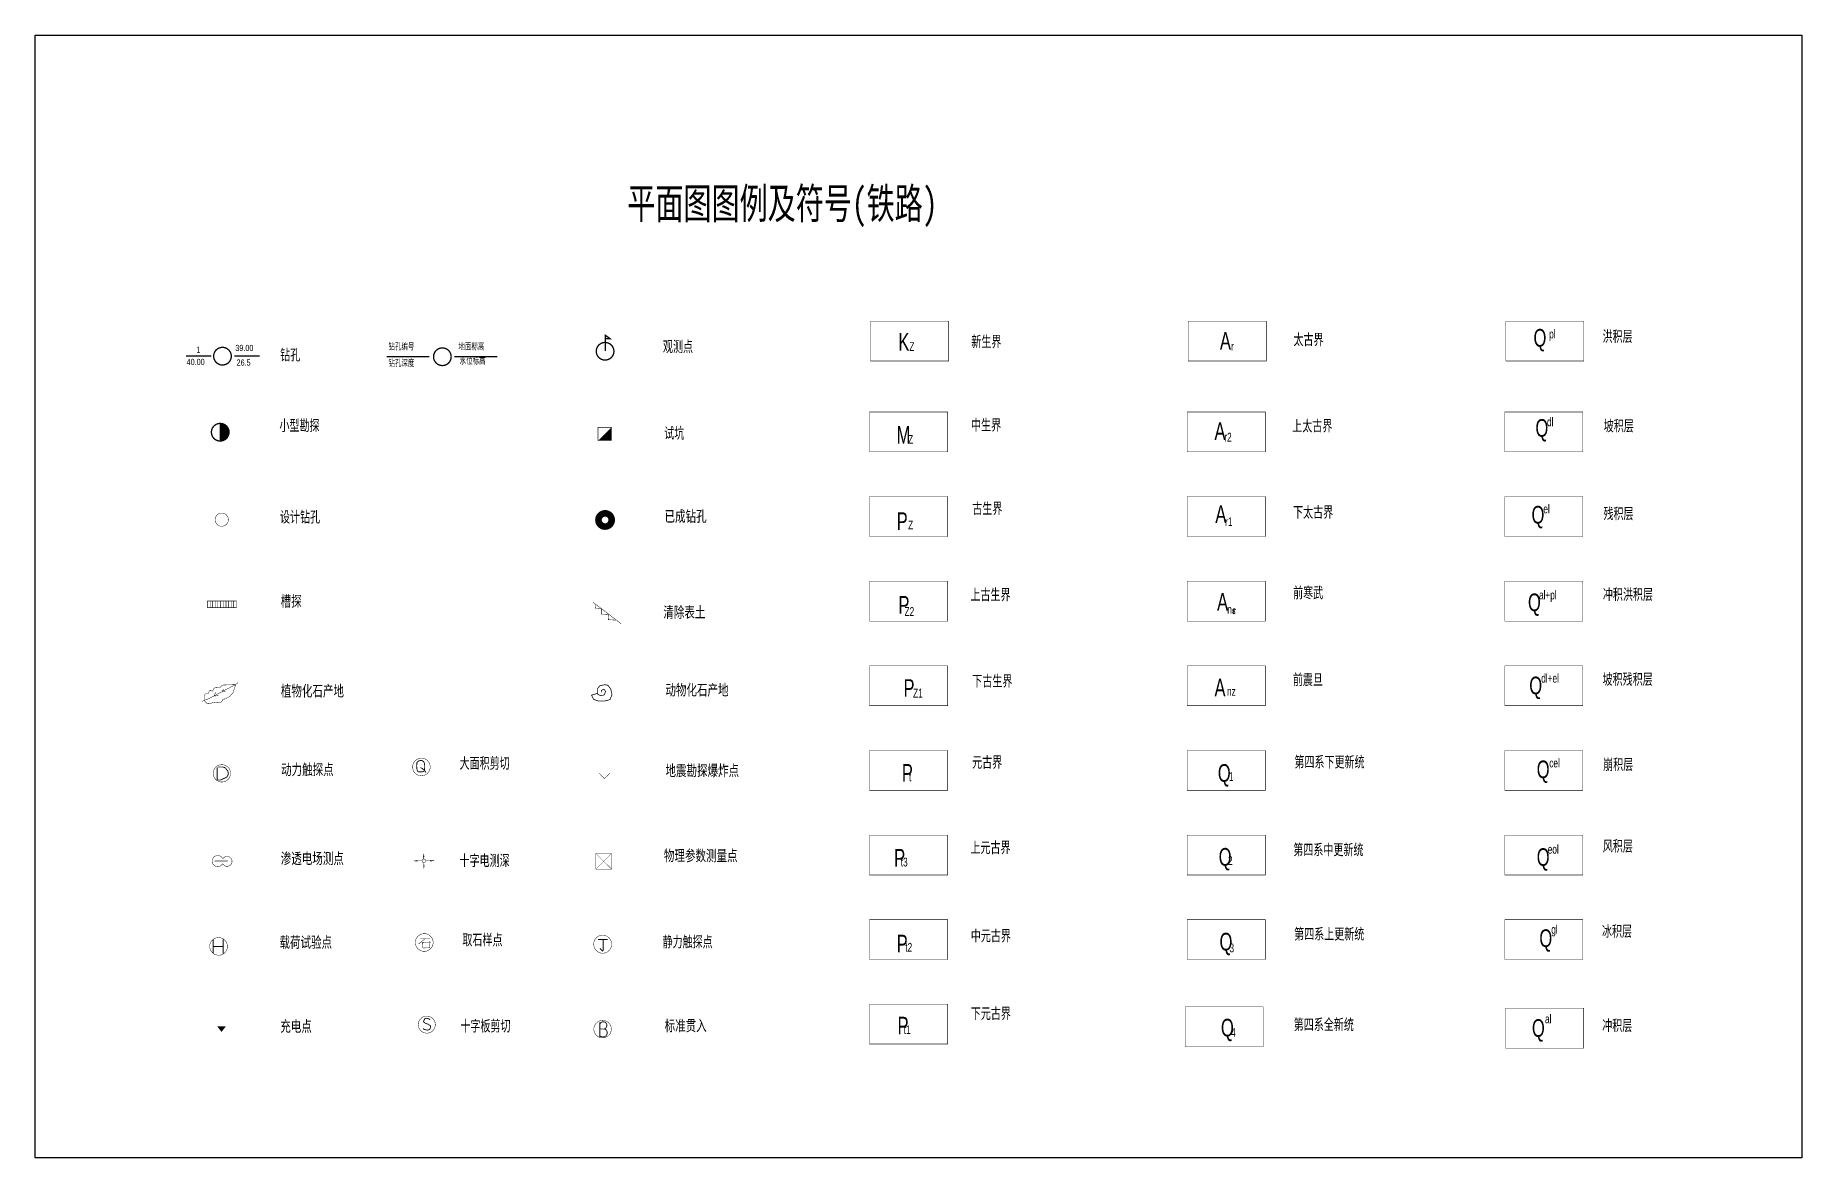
# Model space of a CAD drawing. Extents: x 0 to 0.401, y 0 to 0.255.
import ezdxf

# ---------------------------------------------------------------- set-up
doc = ezdxf.new("R2010")
doc.units = 0
doc.header["$MEASUREMENT"] = 0
doc.layers.get('0').update_dxf_attribs({"linetype": 'CONTINUOUS'})
doc.styles.add('LZ_FONTS_FS', font='hxm.ttf', dxfattribs={"width": 0.7})

msp = doc.modelspace()

# ---------------------------------------------------------------- linework, layer by layer
for p, q in [((0.03419, 0.18192), (0.03986, 0.18192)), ((0.04522, 0.18192), (0.05089, 0.18192)), ((0.07975, 0.18179), (0.08938, 0.18179)), ((0.09514, 0.18179), (0.10477, 0.18179))]:
    msp.add_line(p, q)
msp.add_lwpolyline([(0, 0.25464), (0.40076, 0.25464), (0.40076, 0), (0, 0)], close=True)
at = {"const_width": 0.0001}
for points in [[(0.18948, 0.18075), (0.20722, 0.18075), (0.20722, 0.1898), (0.18948, 0.1898)], [(0.26155, 0.18075), (0.27929, 0.18075), (0.27929, 0.1898), (0.26155, 0.1898)], [(0.33362, 0.18075), (0.35136, 0.18075), (0.35136, 0.1898), (0.33362, 0.1898)], [(0.18926, 0.16014), (0.20699, 0.16014), (0.20699, 0.16919), (0.18926, 0.16919)], [(0.26133, 0.16014), (0.27906, 0.16014), (0.27906, 0.16919), (0.26133, 0.16919)], [(0.3334, 0.16014), (0.35113, 0.16014), (0.35113, 0.16919), (0.3334, 0.16919)], [(0.18926, 0.14094), (0.20699, 0.14094), (0.20699, 0.14999), (0.18926, 0.14999)], [(0.26133, 0.14094), (0.27906, 0.14094), (0.27906, 0.14999), (0.26133, 0.14999)], [(0.3334, 0.14094), (0.35113, 0.14094), (0.35113, 0.14999), (0.3334, 0.14999)], [(0.18926, 0.12174), (0.20699, 0.12174), (0.20699, 0.13079), (0.18926, 0.13079)], [(0.26133, 0.12174), (0.27906, 0.12174), (0.27906, 0.13079), (0.26133, 0.13079)], [(0.3334, 0.12174), (0.35113, 0.12174), (0.35113, 0.13079), (0.3334, 0.13079)], [(0.18926, 0.10254), (0.20699, 0.10254), (0.20699, 0.11159), (0.18926, 0.11159)], [(0.26133, 0.10254), (0.27906, 0.10254), (0.27906, 0.11159), (0.26133, 0.11159)], [(0.3334, 0.10254), (0.35113, 0.10254), (0.35113, 0.11159), (0.3334, 0.11159)], [(0.18926, 0.08334), (0.20699, 0.08334), (0.20699, 0.09239), (0.18926, 0.09239)], [(0.26133, 0.08334), (0.27906, 0.08334), (0.27906, 0.09239), (0.26133, 0.09239)], [(0.3334, 0.08334), (0.35113, 0.08334), (0.35113, 0.09239), (0.3334, 0.09239)], [(0.18926, 0.06414), (0.20699, 0.06414), (0.20699, 0.07319), (0.18926, 0.07319)], [(0.26133, 0.06414), (0.27906, 0.06414), (0.27906, 0.07319), (0.26133, 0.07319)], [(0.3334, 0.06414), (0.35113, 0.06414), (0.35113, 0.07319), (0.3334, 0.07319)], [(0.18926, 0.04494), (0.20699, 0.04494), (0.20699, 0.05399), (0.18926, 0.05399)], [(0.26133, 0.04494), (0.27906, 0.04494), (0.27906, 0.05399), (0.26133, 0.05399)], [(0.3334, 0.04494), (0.35113, 0.04494), (0.35113, 0.05399), (0.3334, 0.05399)], [(0.18926, 0.02578), (0.20699, 0.02578), (0.20699, 0.03483), (0.18926, 0.03483)], [(0.26086, 0.02517), (0.27859, 0.02517), (0.27859, 0.03423), (0.26086, 0.03423)], [(0.33357, 0.02487), (0.3513, 0.02487), (0.3513, 0.03392), (0.33357, 0.03392)]]:
    msp.add_lwpolyline(points, close=True, dxfattribs=at)
at = {"color": 7}
for points in [[(0.12927, 0.18096, 0.0003, 0.0003, 1), (0.12927, 0.18496, 0.0003, 0.0003, 1), (0.12927, 0.18096, 0.0003, 0.0003, 1)], [(0.12931, 0.18302, 0.0003, 0.0003, 0), (0.12931, 0.18659, 0.0003, 0.0003, 0), (0.13036, 0.18585, 0.0003, 0.0003, 0), (0.12928, 0.18585, 0.0003, 0.0003, 0)]]:
    msp.add_lwpolyline(points, format="xyseb", dxfattribs=at)
for points, const_width in [([(0.04246, 0.17984, 1), (0.04246, 0.18384, 1), (0.04246, 0.17984, 1)], 0.0003), ([(0.09235, 0.17972, 1), (0.09235, 0.18372, 1), (0.09235, 0.17972, 1)], 0.0003), ([(0.04229, 0.14325, 1), (0.04229, 0.14625, 1), (0.04229, 0.14325)], 0.0001), ([(0.12929, 0.14394, 0.968727), (0.1293, 0.14543, 1.044436), (0.12929, 0.14394, 0.082657)], 0.003), ([(0.04219, 0.08523, 1), (0.04245, 0.08916, 1.021793), (0.04228, 0.08523, -0.401062)], 0.0001), ([(0.08758, 0.08665, 1), (0.08761, 0.09064, 1), (0.08758, 0.08665, 0.003552)], 0.0001), ([(0.04251, 0.06784, 4.277059), (0.0425, 0.06672, -0.615622)], 0.0001), ([(0.04257, 0.06784, -3.7397), (0.0425, 0.06672, 0.615622)], 0.0001), ([(0.08815, 0.06695, 1), (0.08815, 0.06776, 1), (0.08815, 0.06695, -1)], 0.0001), ([(0.04157, 0.04592, 1), (0.04157, 0.04994, 1), (0.04157, 0.04594, 1)], 0.0001), ([(0.08834, 0.04681, 1), (0.08815, 0.05083, 1.014165), (0.0884, 0.04681, -0.038756)], 0.0001), ([(0.12876, 0.04638, 0.970859), (0.12876, 0.05048, 1.003886), (0.12873, 0.04638, 0)], 0.0001), ([(0.08883, 0.02825, 1), (0.0888, 0.03212, 1), (0.08883, 0.02825, -0.003656)], 0.0001), ([(0.12876, 0.02719, 1), (0.12864, 0.03115, 1), (0.12876, 0.02719, 0.39703)], 0.0001), ([(0.12809, 0.0303, -1.600256), (0.1291, 0.02923, 1.165172)], 0.0002), ([(0.1291, 0.02923, -1.28025), (0.12811, 0.02768, 1.165172)], 0.0002)]:
    msp.add_lwpolyline(points, format="xyb", dxfattribs=dict(const_width=const_width))
for points in [[(0.04195, 0.16259, 0.0003, 0.0003, 1), (0.04195, 0.16659, 0.0003, 0.0003, 1), (0.04195, 0.16259, 0.0003, 0.0003, 1)], [(0.04184, 0.16363, 0.002, 0.002, 1), (0.04184, 0.16563, 0.002, 0.002, 1)], [(0.1307, 0.16277, 0, 0.0042, 0), (0.12924, 0.16422, 0.0042, 0.0042, 0)], [(0.08812, 0.06909, 0, 0.0003, 0), (0.08812, 0.06825, 0.0003, 0.0003, 0)], [(0.04066, 0.06732, 0.0001, 0.0001, 0), (0.04278, 0.06732, 0.0005, 0, 0), (0.04381, 0.06732, 0, 0, 0)], [(0.08565, 0.06732, 0, 0.0003, 0), (0.08677, 0.06734, 0.0003, 0.0003, 0)], [(0.08817, 0.06542, 0, 0.0003, 0), (0.08814, 0.06648, 0.0003, 0.0003, 0)], [(0.09078, 0.06738, 0, 0.0003, 0), (0.0896, 0.06737, 0.0003, 0.0003, 0)], [(0.04225, 0.02853, 0, 0.002, 0), (0.04225, 0.02983, 0.002, 0.002, 0)]]:
    msp.add_lwpolyline(points, format="xyseb")
for points, const_width in [([(0.13073, 0.16571), (0.12766, 0.16571), (0.12766, 0.16276), (0.13073, 0.16276), (0.13073, 0.16567)], 0.0001), ([(0.03902, 0.1263), (0.04565, 0.1263)], 0.0001), ([(0.03902, 0.1263), (0.03902, 0.12479)], 0.0001), ([(0.03902, 0.12479), (0.04565, 0.12479)], 0.0001), ([(0.03965, 0.1263), (0.03965, 0.12479)], 0.0001), ([(0.04023, 0.1263), (0.04023, 0.12479)], 0.0001), ([(0.04086, 0.1263), (0.04086, 0.12479)], 0.0001), ([(0.04141, 0.1263), (0.04141, 0.12479)], 0.0001), ([(0.04204, 0.1263), (0.04204, 0.12479)], 0.0001), ([(0.04262, 0.1263), (0.04262, 0.12479)], 0.0001), ([(0.04326, 0.1263), (0.04326, 0.12479)], 0.0001), ([(0.0438, 0.1263), (0.0438, 0.12479)], 0.0001), ([(0.04444, 0.1263), (0.04444, 0.12479)], 0.0001), ([(0.04501, 0.1263), (0.04501, 0.12479)], 0.0001), ([(0.04565, 0.1263), (0.04565, 0.12479)], 0.0001), ([(0.12654, 0.12601), (0.13292, 0.12113)], 0.0001), ([(0.12712, 0.12545), (0.12706, 0.12471), (0.12843, 0.12458), (0.12843, 0.12334), (0.13012, 0.12324), (0.12999, 0.12207), (0.13185, 0.12194)], 0.0001), ([(0.03777, 0.10352), (0.03933, 0.10414), (0.04542, 0.10733)], 0.0001), ([(0.03829, 0.10369), (0.03832, 0.10489), (0.03855, 0.10525), (0.03917, 0.10521), (0.03937, 0.10554), (0.03946, 0.10593), (0.03976, 0.10596), (0.04018, 0.10583), (0.04041, 0.10629), (0.0407, 0.10658), (0.04106, 0.10671), (0.04161, 0.10668), (0.04194, 0.10668), (0.04223, 0.10704), (0.04265, 0.10723), (0.04344, 0.10726), (0.04542, 0.10733)], 0.0001), ([(0.03832, 0.10372), (0.03894, 0.10303), (0.03976, 0.10297), (0.04028, 0.10336), (0.04093, 0.10326), (0.04171, 0.1032), (0.04207, 0.10333), (0.04246, 0.10365), (0.04256, 0.10404), (0.04256, 0.10404), (0.04308, 0.10408), (0.04412, 0.10466), (0.04451, 0.10512), (0.04487, 0.10551), (0.0451, 0.10619), (0.04523, 0.10661), (0.04536, 0.107), (0.04542, 0.10733)], 0.0001), ([(0.04093, 0.10557), (0.0406, 0.10489)], 0.0001), ([(0.0407, 0.10473), (0.04158, 0.10486)], 0.0001), ([(0.04272, 0.10629), (0.04239, 0.10583)], 0.0001), ([(0.04249, 0.10567), (0.04318, 0.10577)], 0.0001), ([(0.04542, 0.10733), (0.04598, 0.10778)], 0.0001), ([(0.12839, 0.10559), (0.12845, 0.10603), (0.129, 0.10631), (0.12939, 0.10575), (0.12906, 0.10498), (0.12822, 0.10481), (0.12762, 0.10514), (0.12756, 0.10575), (0.12762, 0.10653), (0.12811, 0.10708), (0.12917, 0.1073), (0.12989, 0.10719), (0.13055, 0.10636), (0.13083, 0.10503), (0.13038, 0.10393), (0.12917, 0.1036), (0.12778, 0.1036), (0.12667, 0.10398), (0.12618, 0.10492), (0.12756, 0.10537)], 0.00017), ([(0.04125, 0.08856), (0.04125, 0.08563)], 0.0002), ([(0.04143, 0.08864), (0.04229, 0.08864), (0.04254, 0.08864), (0.04276, 0.08856), (0.04296, 0.08851), (0.04316, 0.08838), (0.04345, 0.088), (0.04369, 0.08769), (0.04378, 0.08716), (0.04376, 0.08687), (0.04365, 0.08669), (0.04343, 0.08636), (0.0432, 0.08623), (0.04278, 0.08603), (0.04238, 0.08587), (0.04207, 0.0857), (0.04174, 0.0857), (0.04141, 0.08567)], 0.0002), ([(0.0879, 0.09002), (0.08756, 0.09011), (0.08727, 0.09009), (0.08699, 0.09002), (0.0868, 0.08988), (0.08663, 0.08971), (0.08659, 0.0896), (0.08654, 0.08944), (0.08654, 0.0892), (0.08652, 0.08892), (0.08656, 0.08833), (0.08661, 0.08805), (0.08665, 0.08789), (0.0867, 0.08771), (0.08683, 0.08758), (0.08707, 0.08754), (0.08738, 0.08754), (0.08765, 0.08754), (0.08807, 0.08758), (0.08824, 0.08778), (0.08829, 0.08802), (0.08834, 0.08851), (0.08834, 0.08904), (0.08823, 0.08962), (0.08813, 0.08981), (0.0879, 0.09004)], 0.0002), ([(0.08736, 0.08851), (0.08755, 0.0884), (0.08771, 0.08834), (0.08787, 0.08825), (0.08838, 0.08776), (0.08854, 0.08749), (0.08854, 0.08749), (0.08865, 0.08741)], 0.0002), ([(0.12797, 0.08721), (0.12909, 0.086), (0.1303, 0.08715), (0.13036, 0.08721)], 0.0001), ([(0.08812, 0.06827), (0.08812, 0.06776)], 0.0001), ([(0.12719, 0.06548), (0.13071, 0.06548), (0.13071, 0.06899), (0.12719, 0.06899), (0.12719, 0.06548)], 0.0001), ([(0.12719, 0.06548), (0.13071, 0.06899)], 0.0001), ([(0.12719, 0.06899), (0.13071, 0.06548)], 0.0001), ([(0.0867, 0.06734), (0.08773, 0.06734)], 0.0001), ([(0.08814, 0.06644), (0.08815, 0.06648), (0.08815, 0.06639), (0.08815, 0.06695)], 0.0001), ([(0.08856, 0.06735), (0.08965, 0.06735)], 0.0001), ([(0.04035, 0.04945), (0.04035, 0.04634)], 0.0002), ([(0.04261, 0.04955), (0.04261, 0.04627)], 0.0002), ([(0.08837, 0.04961), (0.08693, 0.04845)], 0.0001), ([(0.08744, 0.0497), (0.08951, 0.04973)], 0.0001), ([(0.08778, 0.04882), (0.08789, 0.04763)], 0.0001), ([(0.08781, 0.04885), (0.08956, 0.04893), (0.08939, 0.04763), (0.08803, 0.04757)], 0.0001), ([(0.12765, 0.04952), (0.12983, 0.04952)], 0.0002), ([(0.12885, 0.04941), (0.12885, 0.04706), (0.12868, 0.0469), (0.12808, 0.04748)], 0.0002), ([(0.04045, 0.04789), (0.04261, 0.04789)], 0.0002), ([(0.08961, 0.03126), (0.08925, 0.03153), (0.08891, 0.03161), (0.08869, 0.03163), (0.08843, 0.03158), (0.08832, 0.03146), (0.08825, 0.0313), (0.08817, 0.03113), (0.08809, 0.03092), (0.08809, 0.03081), (0.08827, 0.03066), (0.08847, 0.03052), (0.08865, 0.03042), (0.08896, 0.03034), (0.08907, 0.03034), (0.08918, 0.03023), (0.08937, 0.03011), (0.08956, 0.02996), (0.08968, 0.02985), (0.08966, 0.02972), (0.08963, 0.02955), (0.0896, 0.02937), (0.08952, 0.02918), (0.08936, 0.02907), (0.08921, 0.02899), (0.08896, 0.02894), (0.08874, 0.02898), (0.08852, 0.02902), (0.08835, 0.02905), (0.08819, 0.02908), (0.08811, 0.02927), (0.0881, 0.02943)], 0.0002), ([(0.12806, 0.03069), (0.12806, 0.02741)], 0.0002), ([(0.12812, 0.02918), (0.12917, 0.0292)], 0.0002)]:
    msp.add_lwpolyline(points, dxfattribs=dict(const_width=const_width))
msp.add_lwpolyline([(0.2723, 0.12426), (0.27214, 0.12441), (0.27201, 0.12447), (0.27183, 0.12444), (0.27173, 0.12431), (0.27172, 0.12416), (0.27182, 0.1241), (0.27198, 0.12405), (0.27205, 0.12399), (0.27189, 0.12394), (0.27175, 0.12386), (0.27172, 0.1237), (0.27173, 0.12358), (0.27185, 0.12349), (0.27207, 0.12355), (0.27215, 0.1236), (0.27221, 0.12361), (0.27221, 0.12363)])
msp.add_circle((0.12927, 0.14471), 0.0015)

# ---------------------------------------------------------------- texts
at = {"style": 'LZ_FONTS_FS', "width": 0.7}
for s, height, p in [('39.00', 0.0014, (0.04538, 0.18301)), ('K', 0.004, (0.19581, 0.18309)), ('Z', 0.002, (0.19831, 0.18302)), ('A', 0.004, (0.26877, 0.18333)), ('r', 0.002, (0.27131, 0.18308)), ('Q', 0.004, (0.33992, 0.18401)), ('pl', 0.002, (0.34347, 0.18589)), ('40.00', 0.0014, (0.03432, 0.17984)), ('1', 0.0014, (0.03653, 0.1826)), ('26.5', 0.0014, (0.04565, 0.1797)), ('M', 0.004, (0.19541, 0.16198)), ('A', 0.004, (0.26754, 0.16286)), ('r2', 0.002, (0.26977, 0.16247)), ('Q', 0.004, (0.34036, 0.16356)), ('dl', 0.002, (0.34298, 0.16594)), ('Z', 0.002, (0.19804, 0.16199)), ('el', 0.002, (0.34215, 0.1462)), ('P', 0.004, (0.19543, 0.14242)), ('Z', 0.002, (0.19803, 0.14255)), ('A', 0.004, (0.26773, 0.14402)), ('r1', 0.002, (0.26996, 0.14329)), ('Q', 0.004, (0.33947, 0.14387)), ('al+pl', 0.002, (0.34116, 0.12667)), ('P', 0.004, (0.19582, 0.12343)), ('Z2', 0.002, (0.19722, 0.12291)), ('A', 0.004, (0.26812, 0.12411)), ('n', 0.002, (0.27043, 0.1234)), ('Q', 0.004, (0.33866, 0.124)), ('P', 0.004, (0.19698, 0.10456)), ('A', 0.004, (0.26754, 0.10466)), ('Q', 0.004, (0.33896, 0.10514)), ('dl+el', 0.002, (0.34167, 0.10778)), ('Z1', 0.002, (0.19915, 0.1044)), ('nz', 0.002, (0.27039, 0.1048)), ('P', 0.004, (0.1966, 0.0853)), ('Q', 0.004, (0.26829, 0.08528)), ('Q', 0.004, (0.34065, 0.0861)), ('cel', 0.002, (0.34349, 0.08854)), ('t', 0.002, (0.19822, 0.0854)), ('1', 0.002, (0.27082, 0.08549)), ('P', 0.004, (0.19485, 0.06604)), ('Q', 0.004, (0.26849, 0.06625)), ('2', 0.002, (0.27061, 0.0664)), ('Q', 0.004, (0.34065, 0.0662)), ('eol', 0.002, (0.34315, 0.06897)), ('t3', 0.002, (0.19636, 0.06607)), ('gl', 0.002, (0.34395, 0.05079)), ('P', 0.004, (0.19543, 0.04657)), ('t2', 0.002, (0.19738, 0.04673)), ('Q', 0.004, (0.26868, 0.04701)), ('3', 0.002, (0.27094, 0.04658)), ('Q', 0.004, (0.34125, 0.0478)), ('al', 0.002, (0.34252, 0.03049)), ('P', 0.004, (0.19563, 0.02796)), ('t1', 0.002, (0.19703, 0.02806)), ('Q', 0.004, (0.269, 0.02751)), ('4', 0.002, (0.2713, 0.02741)), ('Q', 0.004, (0.33956, 0.02741))]:
    msp.add_text(s, height=height, dxfattribs=at).set_placement(p)
at = {"attachment_point": 1, "style": 'LZ_FONTS_FS'}
for s, insert, char_height, width in [('\\fTxt|b0|i0|c134|p2;平面图图例及符号(铁路)', (0.13431, 0.22001), 0.007, 0.1537), ('\\fTxt|b0|i0|c134|p2;钻孔编号', (0.08013, 0.18482), 0.0015, 0.0091), ('\\fTxt|b0|i0|c134|p2;地面标高', (0.09601, 0.18483), 0.0015, 0.0087491), ('\\fTxt|b0|i0|c134|p2;观测点', (0.1424, 0.1853), 0.0025, 0.0137189), ('\\fTxt|b0|i0|c134|p2;新生界', (0.21236, 0.18643), 0.0025, 0.0151), ('\\fTxt|b0|i0|c134|p2;太古界', (0.28546, 0.18688), 0.0025, 0.0136), ('\\fTxt|b0|i0|c134|p2;洪积层', (0.35558, 0.18762), 0.0025, 0.015), ('\\fTxt|b0|i0|c134|p2;钻孔', (0.05556, 0.18341), 0.0025, 0.009), ('\\fTxt|b0|i0|c134|p2;钻孔深度', (0.08013, 0.18107), 0.0015, 0.0102333), ('\\fTxt|b0|i0|c134|p2;水位标高', (0.09628, 0.18156), 0.0015, 0.0092846), ('\\fTxt|b0|i0|c134|p2;小型勘探', (0.05539, 0.1674), 0.0025, 0.0315096), ('\\fTxt|b0|i0|c134|p2;试坑', (0.14268, 0.16567), 0.0025, 0.0114337), ('\\fTxt|b0|i0|c134|p2;中生界', (0.21229, 0.1675), 0.0025, 0.0125), ('\\fTxt|b0|i0|c134|p2;上太古界', (0.28517, 0.16731), 0.0025, 0.0194424), ('\\fTxt|b0|i0|c134|p2;坡积层', (0.35585, 0.16731), 0.0025, 0.0144), ('\\fTxt|b0|i0|c134|p2;古生界', (0.21258, 0.14857), 0.0025, 0.0136), ('\\fTxt|b0|i0|c134|p2;设计钻孔', (0.05551, 0.14664), 0.0025, 0.0315096), ('\\f宋体|b0|i0|c134|p2;已成钻孔', (0.14276, 0.14678), 0.0025, 0.0151), ('\\fTxt|b0|i0|c134|p2;下太古界', (0.28536, 0.14773), 0.0025, 0.0151), ('\\fTxt|b0|i0|c134|p2;残积层', (0.35578, 0.1474), 0.0025, 0.013), ('\\fTxt|b0|i0|c134|p2;上古生界', (0.21215, 0.129), 0.0025, 0.0219059), ('\\fTxt|b0|i0|c134|p2;前寒武', (0.28536, 0.12945), 0.0025, 0.0155), ('\\fTxt|b0|i0|c134|p2;冲积洪积层', (0.35565, 0.12907), 0.0025, 0.0211085), ('\\f宋体|b0|i0|c134|p2;槽探', (0.05566, 0.12752), 0.0025, 0.0214), ('\\f宋体|b0|i0|c134|p2;清除表土', (0.14249, 0.12501), 0.0025, 0.0238), ('\\fTxt|b0|i0|c134|p2;下古生界', (0.21258, 0.10942), 0.0025, 0.0168), ('\\fTxt|b0|i0|c134|p2;前震旦', (0.28531, 0.10974), 0.0025, 0.0168), ('\\fTxt|b0|i0|c134|p2;坡积残积层', (0.35559, 0.10981), 0.0025, 0.0181), ('\\f宋体|b0|i0|c134|p2;植物化石产地', (0.05571, 0.10715), 0.0025, 0.0320264), ('\\f宋体|b0|i0|c134|p2;动物化石产地', (0.14296, 0.10738), 0.0025, 0.0362395), ('\\f宋体|b0|i0|c134|p2;动力触探点', (0.05576, 0.08931), 0.0025, 0.0257), ('\\fTxt|b0|i0|c134|p2;大面积剪切', (0.09625, 0.09077), 0.0025, 0.0243), ('\\f宋体|b0|i0|c134|p2;地震勘探爆炸点', (0.14297, 0.08909), 0.0025, 0.0272319), ('\\fTxt|b0|i0|c134|p2;元古界', (0.21254, 0.09099), 0.0025, 0.0129), ('\\fTxt|b0|i0|c134|p2;第四系下更新统', (0.28567, 0.09105), 0.0025, 0.0341665), ('\\fTxt|b0|i0|c134|p2;崩积层', (0.35571, 0.09049), 0.0025, 0.0168), ('\\fTxt|b0|i0|c134|p2;风积层', (0.35564, 0.07197), 0.0025, 0.0148), ('\\f宋体|b0|i0|c134|p2;渗透电场测点', (0.05568, 0.06915), 0.0025, 0.0296), ('\\fTxt|b0|i0|c134|p2;十字电测深', (0.09624, 0.06869), 0.0025, 0.0287), ('\\f宋体|b0|i0|c134|p2;物理参数测量点', (0.14262, 0.06979), 0.0025, 0.0347893), ('\\fTxt|b0|i0|c134|p2;上元古界', (0.21216, 0.07163), 0.0025, 0.0229546), ('\\fTxt|b0|i0|c134|p2;第四系中更新统', (0.28541, 0.07114), 0.0025, 0.0317963), ('\\fTxt|b0|i0|c134|p2;第四系上更新统', (0.28561, 0.05202), 0.0025, 0.0322572), ('\\fTxt|b0|i0|c134|p2;冰积层', (0.35545, 0.05265), 0.0025, 0.0138), ('\\f宋体|b0|i0|c134|p2;载荷试验点', (0.05539, 0.05013), 0.0025, 0.0296417), ('\\fTxt|b0|i0|c134|p2;取石样点', (0.0969, 0.05069), 0.0025, 0.0195), ('\\fTxt|b0|i0|c134|p2;静力触探点', (0.14231, 0.05025), 0.0025, 0.0275), ('\\fTxt|b0|i0|c134|p2;中元古界', (0.21225, 0.05162), 0.0025, 0.0153), ('\\fTxt|b0|i0|c134|p2;下元古界', (0.21225, 0.03398), 0.0025, 0.0164), ('\\f宋体|b0|i0|c134|p2;充电点', (0.05558, 0.03107), 0.0025, 0.0193), ('\\fTxt|b0|i0|c134|p2;十字板剪切', (0.09644, 0.03116), 0.0025, 0.0238), ('\\f宋体|b0|i0|c134|p2;标准贯入', (0.14278, 0.03121), 0.0025, 0.0241), ('\\fTxt|b0|i0|c134|p2;第四系全新统', (0.28552, 0.03148), 0.0025, 0.0258261), ('\\fTxt|b0|i0|c134|p2;冲积层', (0.3555, 0.03126), 0.0025, 0.0199)]:
    msp.add_mtext(s, dxfattribs=dict(at, insert=insert, char_height=char_height, width=width))

doc.saveas('drawing.dxf')
